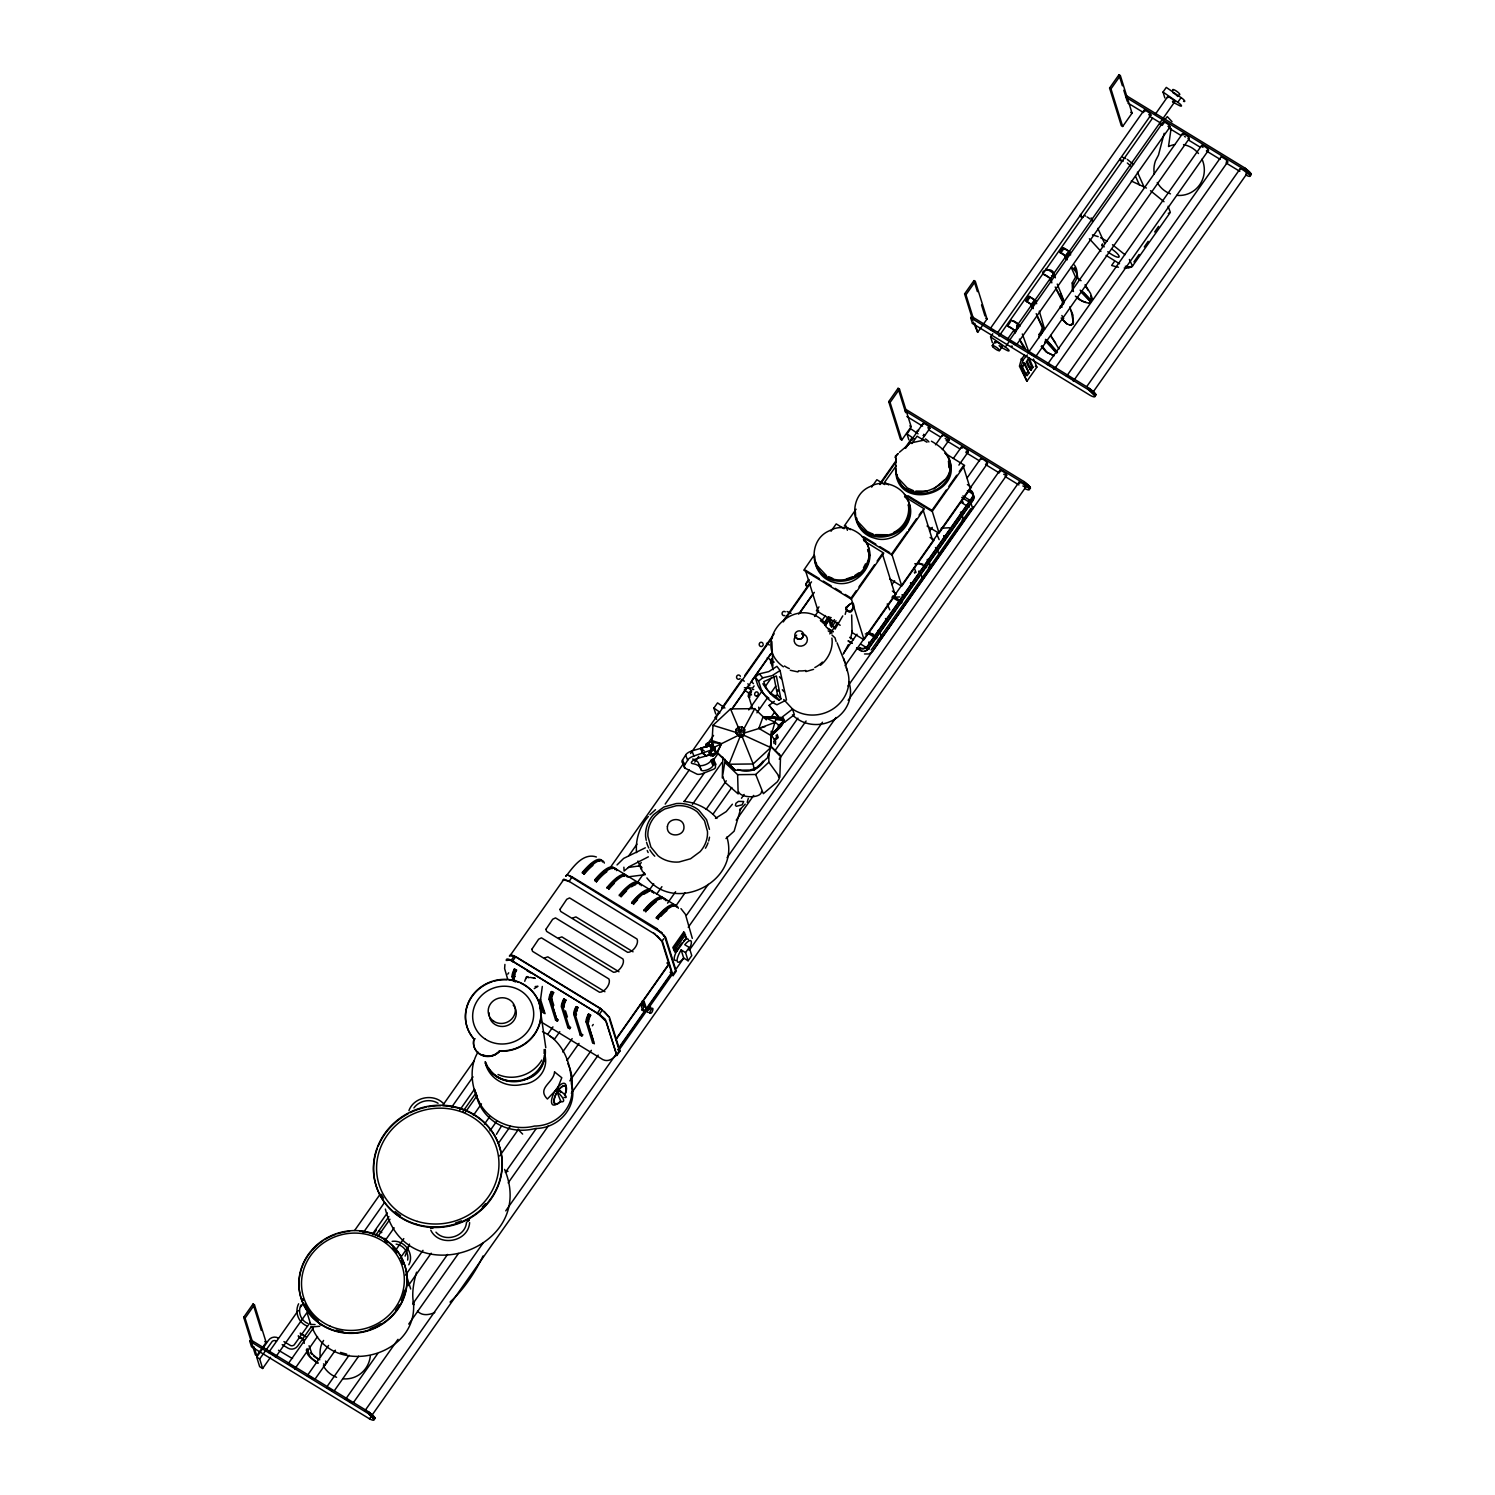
<?xml version="1.0" encoding="UTF-8"?>
<svg xmlns="http://www.w3.org/2000/svg" width="1495" height="1495" viewBox="0 0 1495 1495"><rect width="100%" height="100%" fill="white"/><g stroke="black" fill="none" stroke-linecap="round" stroke-linejoin="round"><path stroke-width="1.5" d="M768.804 753.293L768.86 762.207L779.829 777.325L780.539 756.582L770.934 746.566M299.654 1337.035L302.868 1338.941L304.27 1343.37M741.968 736.157L753.181 763.964L728.887 764.244L735.353 770.224L754.358 770.018L768.168 757.143L768.206 754.153M771.869 641.579L772.878 666.172M692.316 938.374L685.439 914.342L680.935 908.624M685.102 768.206L683.009 763.141A11.923 4.205 -22.4 0 1 682.524 759.965L685.607 755.162A6.204 2.186 -22.4 0 1 691.886 750.92L700.688 748.36L702.968 753.331L706.219 755.928L697.511 758.413A5.644 2 -22.4 0 0 692.148 761.291A5.644 2 -22.4 0 0 692.372 763.59A42.608 15.006 -22.4 0 1 701.005 769.682A6.372 2.242 -22.4 0 0 706.799 770.018A6.372 2.242 -22.4 0 0 712.909 765.608L715.656 764.076L715.357 767.664A2.728 0.972 -22.4 0 1 713.078 769.439L703.454 773.27A6.896 2.429 -22.4 0 1 696.913 774.111L685.102 768.206A11.923 4.205 -22.4 0 1 684.598 765.029L687.7 760.226A6.204 2.186 -22.4 0 1 693.96 755.965L711.564 749.911L712.984 725.299L730.532 708.91L754.732 708.649L743.482 729.579M715.058 750.882L715.152 747.668L712.311 745.015L709.49 744.846L700.688 748.36L702.762 753.424L706.425 755.853L710.742 754.695M735.914 729.485L735.82 732.905L739.894 737.035L742.305 736.998L744.062 735.372L744.622 729.392L742.137 727L738.53 727.037L735.914 729.485L744.529 732.812L741.912 735.241L738.306 735.278L735.82 732.905L744.622 729.392L744.062 735.372M782.558 723.449L770.859 735.82C790.145 719.973 786.65 717.806 763.085 716.796C785.865 717.189 790.369 719.058 770.915 734.718L770.635 747.593L768.168 757.143M754.358 770.018L753.088 763.982L770.747 747.575L771.214 731.204M722.832 757.199L722.291 777.942L725.281 759.423M770.915 734.718L770.859 735.82L782.034 722.945M707.341 743.744L708.686 743.146L707.733 743.239M706.406 744.958A3.102 1.084 -22.4 0 1 705.864 744.585L712.797 740.847L721.468 743.706L717.469 752.471L716.049 753.031A3.102 1.084 -22.4 0 1 713.526 755.33L712.76 755.05M1061.114 318.061L1066.365 323.593L1069.953 325.125L1072.831 324.153L1072.98 315.165L1069.672 306.98M311.782 1326.551C331.572 1378.764 419.291 1357.46 413.367 1301.678M855.383 511.869L855.775 518.672M895.617 468.215C894.645 515.719 972.61 492.229 945.531 453.359M1063.693 303.111L1060.46 306.083L1061.431 306.998L1062.627 301.897L1056.61 289.974M592.936 865.399A37.3 10.185 -58.6 0 0 584.096 874.295L582.415 872.332A38.982 10.652 -58.6 0 1 602.578 862.017M584.096 874.295L584.171 873.398A38.982 10.652 -58.6 0 1 604.354 863.101M606.839 871.753A37.3 10.185 -58.6 0 0 596.43 881.826L594.748 879.864A38.982 10.652 -58.6 0 1 614.912 869.548M596.43 881.826L596.505 880.929A38.982 10.652 -58.6 0 1 616.688 870.632M627.246 877.079A38.982 10.652 -58.6 0 0 607.082 887.395L607.007 888.273A37.3 10.185 -58.6 0 1 624.592 876.163M637.767 882.274L627.209 875.808A38.982 10.652 -58.6 0 0 608.839 888.46L608.764 889.357A37.3 10.185 -58.6 0 1 614.202 883.452M639.58 884.61A38.982 10.652 -58.6 0 0 619.416 894.926L619.341 895.804A37.3 10.185 -58.6 0 1 636.907 883.694M641.336 885.694A38.982 10.652 -58.6 0 0 621.172 895.991L621.098 896.888A37.3 10.185 -58.6 0 1 626.536 890.983M651.913 892.141A38.982 10.652 -58.6 0 0 631.75 902.457L631.675 903.335A37.3 10.185 -58.6 0 1 649.241 891.226M653.67 893.225A38.982 10.652 -58.6 0 0 633.506 903.522L633.431 904.419A37.3 10.185 -58.6 0 1 637.543 899.822M664.247 899.672A38.982 10.652 -58.6 0 0 644.083 909.988L644.009 910.885A37.3 10.185 -58.6 0 1 661.575 898.757M645.765 911.95L645.84 911.072A38.982 10.652 -58.6 0 1 666.004 900.756M676.581 907.203A38.982 10.652 -58.6 0 0 656.417 917.519L656.342 918.416A37.3 10.185 -58.6 0 1 673.909 906.288M658.099 919.481L658.174 918.603A38.982 10.652 -58.6 0 1 678.338 908.287M1036.708 303.691L1034.521 299.897L1031.307 304.494L1032.129 307.97M850.562 638.72L851.814 633.058M852.019 630.89L851.683 614.968M851.776 633.357L852.038 630.572M778.054 689.587L778.054 691.157M1038.745 338.094L1039.231 334.319A98.838 2.037 -55.1 0 0 1040.987 331.479L1042.277 327.853L1037.474 316.791M705.752 744.211L706.873 746.995M710.929 753.05A3.102 1.084 -22.4 0 1 709.209 752.732L715.04 749.425L714.965 750.434A3.102 1.084 -22.4 0 1 714.741 751.107M640.421 865.923L642.252 871.193L645.354 874.164M805.824 584.171C815.878 571.221 798.367 590.039 809.655 584.863M896.29 459.283L895.412 456.05L898.327 453.658M895.056 457.545L897.654 453.845M1067.449 253.029L1065.318 256.093L1066.01 259.214M725.15 762.693L737.614 774.672L738.156 793.938L725.038 782.371L722.664 776.447M1046.182 339.683L1056.741 352.969M1072.307 267.829C1084.024 278.724 1070.383 280.948 1073.466 291.506M1171.071 128.477L1168.511 146.529A25.658 25.209 80.2 0 1 1174.79 144.566M1172.024 121.693L1167.315 116.629L1165.296 119.077M545.787 1047.715L539.452 1003.762M783.156 721.487C778.988 716.105 772.261 719.319 763.889 717.581M783.1 721.468L784.034 720.141L784.483 721.188L781.418 723.449M1060.104 308.213L1060.46 306.083M504.918 964.425L504.619 968.573L507.702 979.281M771.943 658.622L770.504 662.864L772.709 662.677M407.649 1260.079C409.144 1252.866 403.8 1245.223 396.156 1244.139M1008.004 326.321L1009.779 326.975A4.578 1.028 35.2 0 1 1011.984 328.321L1014.096 330.04L1014.806 333.422M1017.609 324.079L1015.497 332.507M771.084 735.559L776.391 717.301L763.104 716.684L758.843 728.401L771.084 735.559L780.128 726.402L775.344 722.328L763.104 716.684M1069.467 324.92L1072.831 324.153L1073.298 322.023L1071.093 310.549M845.665 607.325C852.692 624.237 859.494 589.665 845.647 609.325M896.159 458.479C887.862 526.838 992.53 475.597 931.404 441.212M466.477 1222.405C465.618 1236.272 445.379 1242.98 435.961 1232.179M469.617 1222.574C468.44 1241.84 439.231 1247.447 430.784 1230.217M540.517 999.8L542.311 986.457M692.69 759.03A42.608 15.006 -22.4 0 1 698.931 764.618A6.372 2.242 -22.4 0 0 704.724 764.954A6.372 2.242 -22.4 0 0 710.816 760.563L713.582 759.03L715.731 764.207M845.198 614.408L846.319 610.128M1164.194 133.261L1158.494 155.05L1155.448 160.899A25.658 25.209 80.2 0 0 1154.289 174.111M1024.729 355.249L1023.813 356.24A81.477 3.214 -54.3 0 0 1021.421 358.987L1019.422 366.2L1026.915 381.244L1036.895 367.079L1033.456 359.006M973.507 506.898L872.613 651.334L868.987 653.969L864.521 653.969M1027.345 354.95L1025.495 357.137A81.235 3.214 -54.3 0 0 1023.103 359.884L1020.898 367.135L1026.915 381.244M770.374 659.968L770.672 661.5M319.388 1323.542L321.892 1325.168L320.715 1324.719M1071.466 325.069L1073.522 322.135M650.717 1008.658C652.044 1003.556 644.962 1012.526 648.064 1012.433M298.626 1303.789C294.496 1311.75 298.29 1322.309 306.568 1325.785M300.981 1305.023C297.561 1311.563 300.626 1320.496 307.652 1323.374M408.789 1264.789C414.788 1253.8 404.435 1239.635 392.138 1241.355M754.115 685.943L752.639 687.999L744.379 687.737M914.23 592.113L914.267 591.086M405.108 1256.118L409.499 1244.102M748.715 692.465L748.453 695.586L752.284 707.901M728.999 764.225L740.249 736.175M1063.711 303.728L1060.983 306.325L1061.973 307.241M1124.221 268.035A100.987 22.649 35.2 0 0 1127.398 268.016L1132.462 265.998L1129.379 259.439M1132.313 266.372L1170.342 212.365L1168.1 206.291M642.495 1005.331L641.467 1006.322M842.769 615.921L835.032 629.208M848.356 644.569L843.236 654.175M617.024 864.932L623.677 858.392L645.335 847.814M323.574 1340.436L321.556 1344.323A25.658 25.209 80.2 0 0 320.397 1357.535M863.456 567.801L865.549 563.821M711.975 755.087L713.601 755.367A3.102 1.084 -22.4 0 1 710.312 755.442L717.226 751.705L721.468 743.706L711.62 742.286M408.939 1110.579C413.947 1096.788 433.905 1093.032 443.735 1103.852M831.5 627.358L835.985 620.78M772.523 658.959L771.719 662.603M747.201 802.348L748.285 798.442M648.718 1009.872L649.615 1008.789M477.989 1052.106C468.757 1067.337 471.317 1087.482 479.446 1102.619M830.379 625.415L834.434 619.659M742.137 727L738.306 735.278L739.894 737.035M706.911 746.753L712.816 744.005L714.647 750.453M1036.203 313.67L1043.529 328.638L1042.37 332.189A98.539 2.018 -55.1 0 1 1040.595 335.029L1039.156 334.431M601.083 1015.815L605.382 1019.683L616.856 1055.489L619.976 1051.041L609.437 1017.198L600.504 1008.415L597.402 1013.161L606.297 1021.627L616.856 1055.489M689.214 947.438L691.755 955.604L688.111 960.78L685.57 952.614L689.214 947.438L684.766 944.728A12.521 3.42 -58.6 0 1 691.026 940.953A12.521 3.42 -58.6 0 1 688.877 950.072M1034.185 302.831L1031.774 304.943L1025.832 300.794L1028.971 296.178L1035.811 300.57L1032.578 305.13L1033.307 308.587M1026.729 301.728L1029.868 297.113L1035.811 300.57M1068.196 254.449L1066.552 256.729L1059.843 252.431L1062.982 247.815L1064.608 248.432A5.12 1.14 35.2 0 1 1067.355 250.113L1068.047 250.618A5.55 1.252 35.2 0 1 1069.803 252.15L1070.607 254.954M1133.901 261.943L1139.097 254.449M1144.292 246.974L1148.179 241.349M1154.663 231.987L1158.569 226.38M243.704 1317.282L253.066 1303.976L254.449 1304.817L266.147 1342.398L256.766 1355.703L255.402 1354.862L243.704 1317.282L245.068 1318.123L252.636 1342.435M888.721 401.613L898.084 388.308L899.467 389.149L911.165 426.729L901.803 440.035L900.42 439.212L888.721 401.613L890.086 402.454L901.803 440.035M972.796 320.21L964.593 293.898L973.974 280.593L975.338 281.434L987.055 319.014L977.674 332.339L973.544 322.64M1109.589 88.055L1118.97 74.75L1120.353 75.591L1132.051 113.171L1122.67 126.477L1121.306 125.636L1109.589 88.055L1110.972 88.896L1122.67 126.477M245.068 1318.123L254.449 1304.817M890.086 402.454L899.467 389.149M973.544 319.07L965.957 294.739L975.338 281.434M1110.972 88.896L1120.353 75.591M655.52 934.562L568.96 881.284L563.559 879.808L510.019 955.716L515.962 957.08L602.392 1009.966L599.271 1014.395L512.822 961.509C508.393 958.033 503.908 961.771 509.515 959.79M514.168 956.09L511.066 960.519C516.28 963.453 505.684 955.903 506.244 960.519M512.617 961.098L515.756 956.65L510.729 954.576L509.365 956.09M569.09 881.658L572.006 876.799L656.66 928.507M507.758 974.142L508.692 972.815M374.105 1419.39A8.559 1.925 35.2 0 1 369.489 1418.83L251.534 1346.808L249.777 1341.164L250.711 1339.838L368.667 1411.878L375.039 1418.045M970.685 317.781L1088.622 389.821L1094.994 395.988A8.559 1.925 35.2 0 1 1090.378 395.465L972.441 323.425L970.685 317.781L971.619 316.454L1089.556 388.494L1095.928 394.661A8.559 1.925 35.2 0 1 1094.695 395.484M512.15 976.833L513.084 975.506A9.475 2.579 -58.6 0 1 514.878 968.966L514.261 969.152A11.138 3.046 -58.6 0 0 512.15 976.833L513.439 980.982M972.441 323.425L973.376 322.098M515.065 973.974A9.475 2.579 -58.6 0 0 514.859 976.59L513.925 977.917A11.138 3.046 -58.6 0 1 516.037 970.218L516.653 970.049A9.475 2.579 -58.6 0 0 515.7 972.124M814.121 555.224L803.805 570.174L851.29 599.177L883.751 553.094L863.904 540.816M831.014 531.267L836.21 523.904L844.114 528.725M270.502 1357.348L262.653 1368.486L259.663 1366.654L256.692 1357.105L268.595 1340.211A7.064 6.615 -17.3 0 1 278.369 1338.118M715.713 713.975L713.881 708.088L717.544 702.874L724.925 707.995M908.829 439.81L906.998 433.924L910.679 428.71L918.061 433.83M856.074 509.216L844.395 525.81L850.393 529.641M871.66 487.108L876.855 479.727L884.778 484.567M262.653 1368.486L259.682 1358.936L272.202 1341.407A3.382 3.177 -17.3 0 1 275.51 1340.697L276.519 1341.146M715.264 717.357L719.282 711.657M721.954 707.864L742.025 679.384M744.697 675.572L774.13 633.805M783.492 620.518L808.907 584.433M879.789 483.801L895.841 461.002M905.204 447.715L911.894 438.222M268.651 1352.508L298.215 1310.536M300.887 1306.723L303.578 1302.911M354.651 1230.422L380.178 1194.187M443.324 1104.525L474.233 1060.646M611.287 866.091L683.85 763.085M690.578 753.536L772.541 637.188M783.287 621.92L811.505 581.854M880.032 484.567L896.159 461.693M905.578 448.332L923.032 423.533M990.998 327.573L1144.03 110.331M896.309 465.674L884.61 482.268L888.628 484.885M911.875 443.567L917.07 436.185L926.975 442.24M992.4 342.729L990.568 336.842L992.755 333.74M1164.848 97.941L1163.017 92.055L1166.287 87.401L1181.069 97.623A4.392 0.99 35.2 0 1 1184.526 100.632A4.392 0.99 35.2 0 1 1183.535 101.324M731.784 709.041L747.836 686.261M751.854 680.561L770.579 653.988M798.666 614.109L812.047 595.122M275.491 1357.273L307.746 1311.507M362.837 1233.3L384.346 1202.765M451.527 1107.403L473.018 1076.867M628.89 855.607L636.963 844.152M665.182 804.086L689.363 769.757M694.745 762.132L698.763 756.414M713.545 735.428L708.181 743.052L708.761 743.949M732.363 708.723L771.327 653.39M799.545 613.342L814.326 592.356M921.836 439.754L929.89 428.317M997.838 332.357L1150.888 115.096M1042.576 273.716L1050.798 278.668L1047.64 276.388A4.578 1.028 35.2 0 0 1045.435 275.043C1036.371 272.296 1051.994 265.288 1054.143 273.903L1050.798 278.668L1051.845 282.854M992.306 345.644L994.979 341.85M998.978 336.151L1152.608 118.068M1155.28 114.274L1167.296 97.212M1007.667 326.153L1011.368 320.397L1015.086 321.743M1026.673 301.504L1029.868 296.963M1060.684 253.122L1063.879 248.562M309.671 1323.168L294.179 1344.902A3.513 3.27 -17.3 0 1 290.74 1345.631L283.938 1341.613M372.61 1233.805L387.336 1212.893M459.656 1110.243L474.382 1089.332M373.04 1234.702L376.385 1229.955M311.109 1326.999L297.711 1346.023A7.064 6.615 -17.3 0 1 287.937 1348.116L282.219 1344.64M375.488 1235.636L388.887 1216.594M462.646 1111.906L476.045 1092.864M818.98 606.877L816.438 610.764L840.19 625.265M999.464 350.615L1002.136 346.84M1007.481 339.253L1014.152 329.76M1016.824 325.966L1031.513 305.111M1034.185 301.317L1050.219 278.556M1052.891 274.762L1174.453 102.202M313.371 1327.99L287.844 1364.225A4.167 0.934 35.2 0 1 288.535 1364.15M377.88 1236.421L389.971 1219.266M465.225 1112.429L477.316 1095.274M638.552 866.371L641.243 862.559M684.243 801.507L704.407 772.896M713.806 759.535L717.843 753.816M748.752 709.938L762.188 690.877M764.861 687.065L771.588 677.515M814.588 616.482L818.625 610.764M935.515 444.8L942.242 435.269M1014.096 330.04L1015.647 330.862L1019.553 325.312L1015.909 322.266M1010.19 339.309L1163.222 122.048M1000.323 346.896L1006.266 350.017A4.392 0.99 35.2 0 0 1009.032 350.503A4.392 0.99 35.2 0 0 1005.35 347.064L1008.62 342.411M1172.771 102.108L1178.714 105.211A4.392 0.99 35.2 0 0 1181.461 105.715A4.392 0.99 35.2 0 0 1177.78 102.277L1181.069 97.623M557.355 1021.178L555.598 1020.113L549.151 999.426L550.085 998.099A9.475 2.579 -58.6 0 1 551.879 991.559L553.655 992.643A9.475 2.579 -58.6 0 0 551.861 999.183L550.908 1000.51L557.355 1021.178L558.289 1019.852L556.532 1018.768L550.085 998.099L551.861 999.183L553.785 1005.387M540.33 998.847L545.021 1013.647L543.264 1012.582L544.199 1011.237M294.702 1369.009L317.538 1336.586M384.72 1241.205L394.138 1227.843M473.41 1115.307L481.465 1103.852M637.337 882.592L644.065 873.043M692.447 804.385L721.992 762.413M756.937 712.816L767.683 697.548M770.374 693.736L775.755 686.112M821.428 621.247L825.464 615.529M942.373 449.565L949.082 440.035M1017.048 344.074L1170.08 126.832M828.51 616.781L825.819 620.574A6.055 5.662 -17.3 0 0 825.034 625.452M828.791 616.93L826.118 620.743A5.662 5.307 -17.3 0 0 825.371 625.34M830.622 617.379L826.604 623.079A5.999 5.606 -17.3 0 0 825.969 624.256M830.921 617.528L826.903 623.228A5.662 5.307 -17.3 0 0 825.969 625.527L820.4 620.5M567.932 1027.644L568.866 1026.299L570.623 1027.383L569.688 1028.709L567.932 1027.644L561.485 1006.957L562.419 1005.63A9.475 2.579 -58.6 0 1 564.213 999.09L565.988 1000.174A9.475 2.579 -58.6 0 0 564.176 1006.714L563.241 1008.041A11.138 3.046 -58.6 0 1 565.353 1000.342L565.988 1000.174M863.493 637.898L851.085 598.056L856.299 590.656M858.896 586.956L874.538 564.774M877.135 561.073L882.349 553.692L894.757 593.534M555.598 1020.113L556.532 1018.768M308.381 1374.054L328.545 1345.444M395.726 1250.063L403.8 1238.607M484.417 1124.165L489.799 1116.541M547.581 1034.503L552.944 1026.878M649.69 889.544L653.726 883.807M706.126 809.412L726.29 780.801M770.635 717.862L774.672 712.143M829.762 633.917L837.817 622.481M953.38 458.423L961.434 446.986M1028.055 352.932L1182.433 133.784M1022.991 366.368L1024.991 363.528L1023.477 362.65L1029.008 372.946L1027.009 375.787L1021.477 365.49L1025.495 374.909L1027.495 372.068M907.372 531.715L891.749 553.879L901.223 584.339M908.68 529.865L916.491 518.765M919.089 515.065L921.705 511.365M1045.267 340.972L1044.65 342.785M323.63 1365.589A10.614 2.373 35.2 0 0 324.994 1365.066L326.919 1361.982L325.48 1361.104M315.239 1378.82L335.403 1350.209M399.894 1258.659L409.294 1245.298M489.93 1130.855L496.639 1121.306M554.421 1039.287L559.803 1031.662M656.548 894.309L661.93 886.684M712.984 814.196L731.803 787.491M958.893 465.113L968.293 451.77M1036.241 355.81L1189.291 138.549M573.818 1014.507L574.753 1013.161A9.475 2.579 -58.6 0 1 576.547 1006.621L578.303 1007.705L575.93 1006.808A11.138 3.046 -58.6 0 0 573.818 1014.507L580.266 1035.175L582.022 1036.241L574.753 1013.161L576.509 1014.245L575.575 1015.572A11.138 3.046 -58.6 0 1 577.687 1007.892M1028.28 358.856L1031.494 366.387L1029.494 369.228L1031.008 370.106L1033.008 367.265L1028.99 357.847L1026.99 360.687L1031.008 370.106M938.524 531.398L931.964 510.356L946.298 490.005M948.895 486.323L956.707 475.223M959.304 471.523L963.21 465.992L969.769 487.034M1114.261 261.718L1111.626 265.437A100.987 22.649 35.2 0 0 1118.466 267.231M1081.745 292.721L1090.042 301.168L1089.35 303.41L1090.696 301.504L1080.138 290.123M1085.034 284.779L1090.528 293.431L1092.434 299.037L1091.35 300.57L1090.789 295.73M327.592 1385.772L349.082 1355.255M405.519 1275.142L422.992 1250.343M498.246 1143.525L510.337 1126.352M562.737 1051.957L572.155 1038.614M667.555 903.167L675.609 891.73M741.464 798.255L744.136 794.443M775.045 750.565L797.9 718.142M843.572 653.278L857.027 634.216M891.954 584.62L894.645 580.789M929.572 531.192L932.263 527.38M967.209 477.783L980.645 458.722M1047.247 364.668L1201.625 145.501M590.637 1015.236L590.02 1015.423A11.138 3.046 -58.6 0 0 587.909 1023.103L594.356 1043.772L592.581 1042.706L586.152 1022.038L587.087 1020.693A9.475 2.579 -58.6 0 1 588.88 1014.171L590.637 1015.236A9.475 2.579 -58.6 0 0 588.768 1020.693M580.266 1035.175L581.2 1033.849L582.957 1034.914M334.45 1390.556L358.632 1356.227M408.341 1285.644L431.195 1253.202M499.722 1155.934L518.541 1129.23M566.904 1060.553L578.995 1043.379M675.74 906.045L685.158 892.683M736.213 820.194L753.686 795.396M779.213 759.161L806.085 721.001M845.049 665.686L987.485 463.487M1054.106 369.433L1208.483 150.285M592.319 1025.794L593.253 1024.467M661.986 933.198L568.847 875.584M605.382 1019.683L602.728 1017.31M663.462 934.487L664.154 936.244L663.257 934.767M664.453 935.833L675.534 970.76L672.395 975.207L661.874 941.364L663.668 938.804M556.925 1091.686L560.943 1101.759A13.96 3.906 36.7 0 0 556.925 1091.686L558.476 1089.463L560.718 1092.602M592.581 1042.706L593.534 1041.38L587.087 1020.693L588.843 1021.776M871.155 650.063L970.76 508.655M345.438 1399.413L377.693 1353.629M412.639 1304.032L447.566 1254.436M505.347 1172.416L536.256 1128.538M569.857 1080.848L591.347 1050.331M686.747 914.903L708.256 884.367M727.075 857.663L822.474 722.235M848.001 685.999L999.837 470.439M1066.458 376.385L1220.836 157.237M677.31 948.409L674.88 951.848L672.806 947.531L683.738 932.002L686.448 937.683L676.768 951.437L675.385 950.596L674.451 947.587L684.149 933.833L685.514 934.674L675.833 948.428L676.768 951.437M353.642 1402.273L397.988 1339.333M408.733 1324.065L458.46 1253.483M508.169 1182.919L548.478 1125.679M571.333 1093.256L598.206 1055.115M674.88 951.848L673.722 948.092L684.654 932.562M688.223 927.311L836.041 717.469M848.132 700.314L1006.696 475.223M1073.298 381.169L1227.675 162.002M615.772 1039.343L668.882 963.92L667.125 962.855M615.884 1039.716L669.012 964.294L667.237 963.229M620.163 1045.771L670.638 974.123L673.105 975.618L676.226 971.189L665.686 937.346L656.753 928.563M618.687 1048.743L671.816 973.32L670.059 972.236M364.649 1411.13L482.904 1243.279M505.74 1210.857L615.921 1054.423M618.612 1050.611L672.358 974.31M676.394 968.592L683.103 959.043M689.83 949.512L1019.048 482.175M1086.996 386.215L1240.028 168.954M249.777 1341.164L367.733 1413.205L368.667 1411.878M1024 481.558L906.045 409.537L905.11 410.863L1023.066 482.904L1024 481.558L1030.373 487.744A8.559 1.925 35.2 0 1 1029.139 488.566M1088.622 389.821L1089.556 388.494M1125.997 97.306L1243.952 169.327L1244.886 168.001L1251.24 174.167A8.559 1.925 35.2 0 1 1250.474 175.046M374.086 1419.372L368.517 1413.747L369.452 1412.42M1024.822 488.529A8.559 1.925 35.2 0 0 1029.438 489.089L1023.851 483.446L1024.785 482.119M1089.407 390.382L1090.36 389.036M1250.306 175.513L1244.737 169.888L1245.671 168.561M369.284 1414.326L370.218 1412.999M1024.617 484.025L1025.551 482.698M1090.191 390.942L1091.126 389.616M1245.503 170.467L1246.438 169.122M370.031 1414.905L370.966 1413.579M1025.364 484.604L1026.299 483.277M1090.92 391.522L1091.855 390.195M1246.251 171.047L1247.185 169.701M370.723 1415.485L371.676 1414.158M1026.056 485.184L1027.009 483.857M1091.63 392.101L1092.565 390.774M1246.942 171.626L1247.876 170.28M369.489 1418.83L370.424 1417.503M371.395 1416.064L1025.888 486.94M1026.729 485.763L1027.663 484.417M1092.284 392.68L1093.219 391.354M1246.643 173.644L1245.709 174.971A8.559 1.925 35.2 0 0 1250.325 175.532M1247.596 172.187L1248.549 170.86M1092.509 392.886L1246.886 173.738M371.993 1416.625L372.928 1415.298M1027.327 486.323L1028.261 484.997M1092.882 393.241L1093.835 391.914M1248.213 172.766L1249.147 171.42M372.535 1417.167L373.47 1415.84M1027.869 486.865L1028.803 485.539M1093.424 393.783L1094.359 392.456M1248.755 173.308L1249.689 171.981M373.002 1417.69L373.937 1416.363M1028.336 487.389L1029.27 486.043M1093.891 394.306L1094.845 392.979M1249.222 173.812L1250.156 172.486M373.395 1418.176L374.329 1416.849M1028.728 487.875L1029.663 486.529M1094.303 394.792L1095.237 393.465M1249.614 174.298L1250.549 172.971M373.713 1418.624L374.647 1417.279M1029.046 488.323L1029.98 486.978M1094.62 395.241L1095.555 393.914M1249.932 174.747L1250.866 173.42M373.956 1419.017L374.89 1417.69M1029.289 488.715L1030.223 487.389M1094.845 395.633L1095.779 394.306M1250.156 175.158L1251.109 173.831M1031.774 304.943L1035.026 300.402M1065.767 256.523L1069.822 252.188M648.363 816.438C639.785 826.268 635.226 839.629 636.571 852.617M566.269 875.883C573.332 866.764 583.106 852.542 596.374 856.971M751.069 690.802L748.229 696.427L749.855 697.287M541.844 1060.03C533.117 1074.886 513.888 1081.39 498.022 1074.513M572.604 918.061L575.93 916.921L633.039 951.81M558.551 938.038L561.877 936.898L618.967 971.769M544.479 957.996L547.805 956.856L604.914 991.727M732.419 804.198L726.215 811.598L715.451 818.4M737.614 774.672L755.722 774.485L768.86 762.207M899.411 452.275L910.287 443.062L924.34 440.053M944.335 480.082L933.889 488.94M413.909 1107.926C419.31 1100.507 430.298 1098.433 438.072 1103.254M745.22 804.142L739.633 809.898L740.772 808.533L734.138 831.183L725.972 838.546M820.437 665.275C828.473 658.846 833.369 648.456 831.911 638.085M1044.594 329.162L1039.287 311.128M1080.586 214.551L1080.511 216.383L1083.24 217.448M468.776 1220.761L469.374 1219.658L467.262 1221.714M1080.586 214.514L1081.296 217.074M778.035 726.159L783.959 720.683M649.914 814.756L655.501 809.673M1161.26 123.524L1159.989 124.515L1162.344 125.244M829.613 618.313L828.323 618.257L829.052 617.248M642.196 1009.854L644.177 1006.546L642.42 1000.903M775.494 744.454L775.606 741.408L771.084 734.755M534.257 988.606L537.957 986.289L535.154 986.569M780.072 670.526L772.186 675.628L762.749 677.852L758.563 681.103L761.03 688.84A278.537 91.55 -40.2 0 0 774.559 703.584L776.951 704.78L786.482 699.94L780.072 670.526L776.914 666.34L768.785 671.61L759.348 673.853L755.162 677.085L757.629 684.822A278.537 91.55 -40.2 0 0 768.935 698.221M765.589 687.831A270.371 88.859 -40.2 0 0 774.915 695.792L777.512 694.913L773.793 676.114M779.25 718.179L769.103 705.36L774.373 701.304M779.213 700.239L780.913 698.931L776.372 675.964L763.777 681.627L765.178 685.476A270.371 88.859 -40.2 0 0 778.316 699.809L779.213 700.239L775.812 696.221M783.735 699.529L792.574 709.06L794.331 714.703L784.632 722.178L783.268 717.806L780.652 719.824L780.259 718.553L792.574 709.06A35.338 33.058 -17.3 0 0 835.35 707.284A35.338 33.058 -17.3 0 0 846.17 667.742M499.218 1051.826L495.387 1054.666A14.894 13.922 -17.3 0 1 488.884 1056.068M893.674 532.482C903.84 527.473 910.436 515.962 908.306 504.656C918.808 536.761 863.232 551.468 856.747 518.074M854.953 575.388L858.84 572.847M706.425 755.853L709.882 753.854M849.067 611.324L846.992 610.932M752.359 689.55L753.704 689.438M749.481 696.707L751.537 691.288L749.948 691.438M712.424 745.015L715.264 750.135M714.124 747.332L738.231 735.428M648.381 856.822L629.694 866.409L624.106 871.024L623.882 867.212M774.298 739.184L776.709 737.483L776.111 735.39M774.821 740.567L778.222 737.577L777.138 734.4M1102.488 243.853L1101.778 245.423L1104.263 246.862M1120.839 160.918L1119.699 159.348L1123.193 161.161M521.064 983.299A38.01 35.562 -17.3 0 1 539.471 1024.524A38.01 35.562 -17.3 0 1 499.629 1051.209A14.894 13.922 -17.3 0 1 481.409 1055.134A14.894 13.922 -17.3 0 1 474.102 1039.249L475.186 1038.782M758.843 728.401L775.344 722.328M846.432 578.92L853.028 576.64M707.882 743.744L708.555 743.052M744.136 733.073L765.104 726.607M1128.781 267.848L1130.837 267.213A28.611 6.41 35.2 0 0 1132.07 266.671M805.936 671.573L813.579 669.33M712.311 745.015L700.688 748.36L704.145 750.864M526.595 976.683L528.987 977.58L526.595 976.683A11.138 3.046 -58.6 0 0 524.745 981.299M549.151 999.426A11.138 3.046 -58.6 0 1 551.263 991.746L551.879 991.559M551.263 991.746L553.655 992.643M561.485 1006.957A11.138 3.046 -58.6 0 1 563.596 999.277L564.213 999.09M586.152 1022.038A11.138 3.046 -58.6 0 1 588.264 1014.339L588.88 1014.171M1169.352 213.094L1168.286 213.28M505.702 1171.856L508.02 1171.295M645.298 874.65L628.405 876.817M640.01 865.811L628.255 867.492M319.668 1326.271L310.81 1327.055M432.84 1228.348L429.831 1227.32L431.158 1228.161M949.344 527.735L941.177 528.258M774.055 743.482L773.681 741.072M888.74 628.012L887.451 627.956M1130.837 267.213L1125.305 266.259M927.292 491.22L915.837 491.089M887.077 534.762L875.621 534.631M922.901 564.101L914.772 563.764M895.673 597.159L899.784 596.935M873.491 634.254L865.343 633.917M1007.462 325.947L1015.647 330.862M530.239 977.375L535.154 978.384M683.682 801.413C696.446 802.366 708.593 808.758 716.927 818.438M311.259 1324.439L315.053 1324.589M775.924 719.039L780.072 719.394M775.494 719.562L779.979 719.936M714.386 750.303L711.564 749.911L709.49 744.846L735.353 770.224M736.287 806.328L742.137 804.815L743.706 801.526L738.455 801.376L735.914 803.32L735.447 805.562M1092.453 234.883L1098.19 236.64M1089.35 303.41L1082.006 301.224L1076.568 296.739M790.313 670.283L797.994 671.909M1025.832 300.794L1032.54 305.111L1031.307 304.494M879.658 639.916L878.425 639.542M1131.285 181.026L1146.422 188.034M1059.843 252.431L1061.45 253.029A5.027 1.121 35.2 0 1 1064.141 254.692L1066.552 256.729L1067.206 259.831M340.468 1352.396L346.784 1354.19M1085.968 302.569L1078.736 299.336L1075.353 296.103M712.984 725.299L736.194 732.494M1122.652 157.293L1125.716 158.526M1047.808 269.848L1045.921 268.969M1054.106 355.81L1047.191 352.484L1041.865 345.812M787.043 611.511L791.061 613.361M1053.34 355.418L1046.014 351.886L1041.23 346.354M1062.646 302.943L1063.225 301.037L1060.684 293.506M1064.683 248.955L1062.982 247.815M533.379 977.711L535.004 978.328M962.163 519.793C964.649 523.624 961.098 508.562 960.481 512.804M928.825 567.128C931.292 570.94 927.76 555.897 927.143 560.139M1012.806 321.033L1013.778 321.462A4.578 1.028 35.2 0 1 1015.983 322.808L1017.086 323.649M913.576 490.734L907.39 487.987L898.42 478.437M873.36 534.276L867.175 531.529L858.205 521.961M828.585 576.603L832.715 578.434M278.5 1350.247L290.908 1357.666A7.064 6.615 -17.3 0 0 292.553 1358.394M743.221 734.979L770.747 747.575M741.557 679.608L744.361 681.178M1100.544 237.686L1107.029 241.2M774.186 662.135L767.327 657.613M751.537 694.895L744.267 689.999M1039.231 334.319L1040.595 335.029M1119.549 263.774L1106.113 255.421M1065.318 256.093L1066.589 256.748L1069.803 252.15L1065.131 249.16M1073.653 283.583L1072.289 282.873L1075.559 277.117L1071.093 267.156M766.468 643.298L769.42 644.999M1035.344 366.256L1036.895 367.079M1021.421 358.987L1023.103 359.884M1019.59 326.153L1018.095 324.508L1019.739 326.396M1048.78 270.277A4.578 1.028 35.2 0 1 1050.985 271.642L1054.143 273.903M1053.078 273.342L1055.395 277.808M1051.415 275.715L1052.461 276.295M1049.733 278.089L1050.929 279.808M1019.571 325.293L1018.039 325.2M572.099 876.855L566.979 874.706L565.615 876.238M568.866 881.246L563.858 879.153L562.494 880.667M379.319 1230.871L381.748 1232.403M1031.494 366.387L1033.008 367.265M1126.931 95.979L1244.886 168.001M1127.753 102.931L1143.488 112.536M1149.375 116.143L1163.129 124.552M1169.034 128.159L1180.826 135.354M1188.693 140.156L1200.485 147.37M1206.39 150.958L1220.144 159.367M1226.05 162.974L1239.803 171.364M1130.687 112.331L1132.051 113.171M964.593 293.898L965.957 294.739M985.672 318.173L987.055 319.014M906.867 416.507L922.602 426.112M928.488 429.7L940.299 436.914M946.185 440.52L959.939 448.911M965.845 452.518L979.599 460.927M985.504 464.515L999.258 472.925M1005.163 476.531L1018.917 484.941M909.801 425.888L911.165 426.729M944.765 453.116L964.611 465.393L932.151 511.458L904.456 494.546M967.396 484.567L971.414 487.183L938.953 533.266L927.068 526.016M967.433 490.659L971.189 492.958A5.662 5.307 -17.3 0 1 972.666 500.339L868.296 648.512A5.662 5.307 -17.3 0 1 865.269 650.736M962.873 495.929L970.573 500.638M961.715 497.48L969.377 502.152M961.36 502.488L969.134 507.253M908.119 495.779L931.964 510.356M904.55 496.658L924.396 508.935L891.936 555L862.26 536.873M930.096 537.509L934.132 540.013L901.653 586.208L889.787 578.957M918.846 562.83L926.638 567.595M863.923 536.892L875.846 544.18M879.826 546.609L889.768 552.683M892.365 591.067L896.383 593.683L863.923 639.767L852.057 632.516M892.739 595.963L902.457 601.906M891.898 597.14L901.635 603.083M819.297 578.621L805.375 570.137L817.784 609.979M823.259 581.05L831.22 585.909M835.182 588.339L841.162 591.983M845.123 594.412L851.085 598.056M869.679 632.647L877.453 637.393M866.894 632.647L876.631 638.589M849.665 637.337L853.552 639.729M861.344 644.476L869.118 649.222M827.595 628.124L833.257 631.581M848.338 640.794L852.113 643.093M827.389 628.386L833.051 631.843M848.151 641.075L851.926 643.373M856.654 647.896L860.429 650.194A5.662 5.307 -17.3 0 0 861.606 650.736M828.174 630.89L831.949 633.207M856.486 648.195L860.26 650.493A5.999 5.606 -17.3 0 0 868.576 648.718L972.965 500.507A5.999 5.606 -17.3 0 0 971.414 492.733M614.875 868.277L625.452 874.743M639.542 883.339L650.101 889.805M651.876 890.87L662.434 897.336M664.21 898.402L674.768 904.867M582.415 872.332L584.171 873.398M594.748 879.864L596.505 880.929M607.082 887.395L608.839 888.46M619.416 894.926L621.172 895.991M631.75 902.457L633.506 903.522M644.083 909.988L645.84 911.072M656.417 917.519L658.174 918.603M685.084 936.842L686.448 937.683M688.111 960.78L683.682 958.071A12.521 3.42 -58.6 0 1 677.198 961.378A12.521 3.42 -58.6 0 1 681.141 949.904L685.57 952.614M674.451 947.587L675.833 948.428M642.514 1001.033L644.289 1002.117C650.456 1017.142 635.786 1007.985 644.289 1002.117M644.158 1006.303L645.915 1007.368M640.01 1004.584L641.785 1005.668M641.654 1009.854L643.411 1010.919M601.326 1015.703L512.71 961.154L513.009 962.089M526.688 970.442L530.594 972.834M514.261 969.152L516.037 970.218M563.596 999.277L565.353 1000.342M588.264 1014.339L590.02 1015.423M514.859 976.59L513.084 975.506L515.196 982.047M564.176 1006.714L562.419 1005.63L569.688 1028.709M617.51 1049.546L619.976 1051.041M541.881 1022.393L602.859 1059.619C609.792 1063.094 616.239 1056.199 619.285 1050.611L609.381 1018.843M542.498 1031.625C562.288 1040.651 571.389 1062.889 571.37 1083.651A36.422 34.067 -17.3 0 1 534.5 1126.053C508.655 1132.612 479.671 1116.858 475.018 1089.762M302.27 1334.362L304.905 1336.212M299.934 1337.932L298.196 1335.951L304.363 1339.875M323.499 1363.907L324.938 1364.804M264.783 1341.557L266.147 1342.398M256.692 1357.105L259.682 1358.936M550.085 1036.259L554.365 1038.875M1012.862 320.64L1018.282 324.079M1127.342 159.442L1133.546 164.431M750.789 689.774L748.285 687.98M653.633 932.992L662.565 941.775L673.105 975.618M1163.017 92.055L1177.78 102.277M990.568 336.842L1005.35 347.064M906.998 433.924L914.398 439.044M713.881 708.088L719.413 711.919M1150.533 190.725L1164.007 201.713M1112.504 244.732L1124.969 254.729M1127.323 163.011L1131.005 166.207M1078.138 278.668L1079.895 280.163M834.378 627.881L832.117 625.508L829.669 617.603M826.511 575.687L817.559 566.138M1066.888 323.817L1061.693 318.323M1100.937 251.403L1089.369 238.751M1081.091 280.705C1074.737 278.575 1079.539 271.866 1074.344 264.951M1021.347 359.099L1022.767 360.295M1091.107 217.934L1092.546 219.148M1073.373 283.975L1072.214 282.966L1072.42 290.759M747.818 683.813L748.453 684.374M825.352 623.434C796.985 590.712 747.649 641.355 783.417 666.826M660.454 931.534L662.098 933.011M657.333 935.963L661.874 941.364M604.204 1011.386L608.745 1016.787M751.294 681.346L753.424 683.626M778.914 754.041L779.923 754.956L770.224 745.631M712.218 748.229L729.074 764.169M1069.037 251.982L1068.794 252.655M754.62 708.667L766.393 719.861M646.887 877.92C674.955 914.342 740.754 881.583 726.869 836.994M517.868 1129.304L522.633 1134.07M1082.399 291.805L1090.715 300.233M1050.611 335.422L1058.946 348.989M1056.722 351.717L1045.435 339.328M1083.37 292.16L1091.35 300.57M1056.049 352.633L1046.22 341.888M878.462 630.479C874.986 630.628 883.414 633.17 881.003 638.776M1057.414 352.035L1046.649 339.944M831.949 635.001L835.014 637.823L836.06 641.523M779.493 676.749L781.194 678.749M782.296 689.756L783.978 691.755M759.348 673.853L762.749 677.852M777.512 694.913L780.913 698.931M755.162 677.085L758.563 681.103M780.446 717.226L784.632 722.178M769.103 705.36L780.259 718.553M641.112 866.558L642.009 867.698M1051.041 336.468L1052.517 338.356M1085.893 286.853L1088.267 290.385M1053.153 339.346L1055.582 343.028M1019.403 339.103L1025.252 348.354M905.316 496.901C921.892 516.784 896.851 546.348 873.865 537.957C850.786 531.828 847.515 495.966 870.053 486.604C889.674 475.335 917.145 495.518 908.175 517.681C900.943 539.116 867.492 542.741 857.102 522.091M863.344 539.209C882.199 558.719 857.326 590.917 833.201 582.134C810.14 576.005 806.851 540.125 829.407 530.762C849.029 519.494 876.5 539.676 867.511 561.84C860.279 583.274 826.847 586.918 816.438 566.25M1055.19 287.021L1063.711 302.588M1020.655 342.019L1023.739 347.457M755.722 774.485L763.347 793.677L777.325 781.81L779.269 778.54L778.297 775.849M1061.861 315.52L1063.711 318.472M936.674 533.771L939.14 539.639M887.245 603.924L889.712 609.792M749.686 685.738L749.761 685.252M306.344 1337.053L300.327 1333.054L300.458 1334.231M1034.858 301.224L1034.521 299.897M837.088 642.85L844.955 662.565M1050.836 282.312L1049.882 279.247M515.756 956.65L600.504 1008.415M1057.264 284.069L1064.29 301.747M647.223 850.543L648.139 852.561M1137.433 172.187L1144.049 186.95M1135.714 176.69L1139.47 185.062M1097.872 228.361L1104.487 243.124M1022.318 334.002L1028.784 351.848M738.53 727.037L742.305 736.998M1026.28 361.697L1028.691 367.34M1024.991 363.528L1029.008 372.946M730.532 708.91L739.184 729.448M1054.386 277.266L1053.227 274.482M783.193 720.926L783.623 721.973M714.928 750.322L716.086 753.144M712.947 754.452L713.358 755.554M712.592 754.545L713.208 755.648M712.424 754.639L713.022 755.722M712.255 754.732L712.667 755.835M707.098 743.127L708.2 745.837M710.443 751.256L711.564 753.966M712.741 759.124L714.816 764.188M709.116 752.433L710.312 755.442M711.713 759.535L713.806 764.58M710.779 760.32L712.853 765.384M698.931 764.618L701.005 769.682M691.886 750.92L693.96 755.965M685.607 755.162L687.7 760.226M682.524 759.965L684.598 765.029M962.313 500.563L963.135 502.881M914.192 567.67L916.024 572.454M1074.307 267.661L1075.26 270.072M637.935 861.008L641.149 869.23M485.146 1061.656C488.043 1078.624 506.188 1088.491 522.372 1084.38A24.126 22.575 -17.3 0 0 545.451 1057.825L544.89 1053.9M914.361 572.099L914.772 573.239M896.963 474.532C903.447 507.926 959.024 493.219 948.521 461.114L948.895 467.655M867.586 549.413L869.754 555.579M816.102 562.232C822.325 594.206 875.154 582.545 868.352 551.057M385.374 1209.081C406.304 1293.997 538.462 1250.119 504.6 1169.408M1118.97 74.75L1122.409 85.813M1123.792 90.223L1127.23 101.286M973.974 280.593L977.412 291.656M981.542 304.924L984.981 315.968M974.908 323.481L977.674 332.339M970.76 502.301L972.703 508.935M898.084 388.308L905.671 412.639M937.421 549.637L939.346 555.953M922.994 509.533L932.488 539.975M929.086 561.466L930.937 567.427M920.752 573.295L922.677 579.611M846.039 525.96L847.385 530.314M828.323 618.257L830.79 626.162M771.308 663.556L773.233 669.704M712.816 744.005L712.704 744.902A3.102 1.084 -22.4 0 1 712.517 745.687M683.738 932.002L684.916 935.758M681.141 949.904L683.682 958.071M565.465 1010.844L567.409 1017.048M539.396 1000.174L543.264 1012.582M499.517 1050.836A14.894 13.922 -17.3 0 1 481.278 1054.76A14.894 13.922 -17.3 0 1 473.99 1038.875A38.01 35.562 -17.3 0 1 487.538 983.131A38.01 35.562 -17.3 0 1 540.461 1007.91A38.01 35.562 -17.3 0 1 499.517 1050.836L499.629 1051.209M407.182 1277.814L410.676 1288.989M307.297 1313.451L310.773 1324.645M309.054 1345.743L311.726 1353.274A8.82 1.981 35.2 0 0 319.799 1359.759M307.054 1348.546L309.745 1356.096A8.82 1.981 35.2 0 0 317.8 1362.58M306.307 1349.892L307.652 1354.246A10.614 2.373 35.2 0 0 318.136 1363.272M253.066 1303.976L261.345 1330.513M254.019 1346.864L256.766 1355.703M738.53 791.715C740.81 798.367 761.254 798.592 761.572 791.453M843.759 658.473L847.422 670.937M386.999 1242.756L385.878 1238.813L385.729 1242.401L384.85 1238.252M326.919 1361.982L326.994 1362.244A10.614 2.373 35.2 0 1 325.611 1362.786M303.335 1300.015L302.962 1298.613L303.242 1300.033M758.694 707.135L758.993 708.667M709.452 829.37L706.574 819.708L698.894 810.271A31.675 29.638 -17.3 0 0 676.226 803.562L663.817 807.038L653.558 814.682A31.675 29.638 -17.3 0 0 645.597 836.396L646.232 840.302M814.738 556.028L815.13 562.83M1220.836 157.517A4.167 0.934 35.2 0 1 1225.601 159.442A4.167 0.934 35.2 0 1 1226.349 161.89M1068.57 376.871A4.167 0.934 35.2 0 1 1069.448 377.357M1071.205 378.609A4.167 0.934 35.2 0 1 1071.99 379.263M1072.625 379.88A4.167 0.934 35.2 0 1 1073.074 380.44M1202.952 147.407A4.167 0.934 35.2 0 1 1202.522 145.464A4.167 0.934 35.2 0 1 1207.624 148.79A4.167 0.934 35.2 0 1 1207.156 150.154M1048.574 364.78A4.167 0.934 35.2 0 1 1050.237 365.64M1053.433 368.162A4.167 0.934 35.2 0 1 1053.882 368.704M1144.703 111.602A4.167 0.934 35.2 0 1 1145.6 110.555A4.167 0.934 35.2 0 1 1150.533 114.199A4.167 0.934 35.2 0 1 1148.758 114.61M990.344 329.386A4.167 0.934 35.2 0 1 990.979 329.591M991.764 329.965A4.167 0.934 35.2 0 1 993.54 331.049M1163.914 123.337A4.167 0.934 35.2 0 1 1164.811 122.272A4.167 0.934 35.2 0 1 1169.725 125.916A4.167 0.934 35.2 0 1 1167.969 126.346M1010.19 341.327A4.167 0.934 35.2 0 1 1013.61 343.42M1014.395 344.074A4.167 0.934 35.2 0 1 1015.03 344.71M1240.252 169.682A4.167 0.934 35.2 0 1 1243.915 170.523A4.167 0.934 35.2 0 1 1246.195 173.812M1087.762 388.588A4.167 0.934 35.2 0 1 1089.537 389.672M1090.416 390.326A4.167 0.934 35.2 0 1 1091.2 390.98M1092.284 392.157A4.167 0.934 35.2 0 1 1092.509 392.587M1183.106 135.055A4.167 0.934 35.2 0 1 1183.76 133.896A4.167 0.934 35.2 0 1 1188.6 137.278A4.167 0.934 35.2 0 1 1187.946 138.437M1185.386 136.979A4.167 0.934 35.2 0 1 1184.526 136.344M1029.382 353.044A4.167 0.934 35.2 0 1 1030.167 353.418M1031.942 354.502A4.167 0.934 35.2 0 1 1032.821 355.156M1033.587 355.81A4.167 0.934 35.2 0 1 1034.222 356.427M942.467 435.998A4.167 0.934 35.2 0 1 944.354 435.736A4.167 0.934 35.2 0 1 948.858 439.306A4.167 0.934 35.2 0 1 946.97 439.549M946.111 439.063A4.167 0.934 35.2 0 1 945.195 438.465M289.17 1364.356A4.167 0.934 35.2 0 1 291.731 1365.795M292.609 1366.449A4.167 0.934 35.2 0 1 293.394 1367.103M962.107 448.257A4.167 0.934 35.2 0 1 963.023 447.211A4.167 0.934 35.2 0 1 967.938 450.855A4.167 0.934 35.2 0 1 966.181 451.284M307.279 1375.83A4.167 0.934 35.2 0 1 310.941 1377.53M311.801 1378.166A4.167 0.934 35.2 0 1 312.586 1378.839M1019.721 483.446A4.167 0.934 35.2 0 1 1020.375 482.287A4.167 0.934 35.2 0 1 1025.215 485.669A4.167 0.934 35.2 0 1 1024.561 486.828M1023.776 486.454A4.167 0.934 35.2 0 1 1022.898 485.968M365.341 1411.056A4.167 0.934 35.2 0 1 367.639 1412.121M368.536 1412.7A4.167 0.934 35.2 0 1 369.414 1413.354M370.181 1414.008A4.167 0.934 35.2 0 1 371.265 1415.186M923.275 424.262A4.167 0.934 35.2 0 1 925.162 424.019A4.167 0.934 35.2 0 1 929.666 427.589A4.167 0.934 35.2 0 1 927.778 427.832M269.978 1352.62A4.167 0.934 35.2 0 1 271.623 1353.48M272.538 1354.078A4.167 0.934 35.2 0 1 274.183 1355.386M1000.51 471.71A4.167 0.934 35.2 0 1 1001.164 470.551A4.167 0.934 35.2 0 1 1006.023 473.934A4.167 0.934 35.2 0 1 1005.369 475.092M1004.584 474.737A4.167 0.934 35.2 0 1 1003.706 474.233M346.13 1399.32A4.167 0.934 35.2 0 1 347.569 1399.899M349.344 1400.983A4.167 0.934 35.2 0 1 351.624 1402.908M980.869 459.451A4.167 0.934 35.2 0 1 982.477 459.058A4.167 0.934 35.2 0 1 986.98 462.403A4.167 0.934 35.2 0 1 986.158 463.375M326.489 1387.547A4.167 0.934 35.2 0 1 328.358 1388.164M329.236 1388.668A4.167 0.934 35.2 0 1 332.413 1391.191M716.647 719.338A4.354 0.972 35.2 0 1 716.666 717.488M923.704 434.279A4.354 0.972 35.2 0 1 923.013 435.493M917.481 431.382A4.354 0.972 35.2 0 1 918.64 430.747M1172.884 90.391A4.354 0.972 35.2 0 1 1176.696 91.27A4.354 0.972 35.2 0 1 1179.069 94.708M379.244 1231.282A4.578 1.028 35.2 0 1 381.449 1232.628M317.837 1359.03A10.614 2.373 35.2 0 1 313.501 1355.741M311.745 1354.115A10.614 2.373 35.2 0 1 310.418 1352.639M995.782 343.028A4.354 0.972 35.2 0 1 996.474 341.813A4.354 0.972 35.2 0 1 1001.519 345.345A4.354 0.972 35.2 0 1 1000.846 346.56M1000.024 346.186A4.354 0.972 35.2 0 1 999.108 345.663M1012.321 346.149A4.392 0.99 35.2 0 1 1011.106 346.111M1167.763 97.661A4.354 0.972 35.2 0 1 1169.725 97.418A4.354 0.972 35.2 0 1 1174.435 101.137A4.354 0.972 35.2 0 1 1172.472 101.38M1172.996 92.765A4.354 0.972 35.2 0 1 1177.705 96.484M1084.193 215.448A6.989 1.57 35.2 0 1 1085.538 216.065M1087.052 216.924A6.989 1.57 35.2 0 1 1090.135 219.074M1091.462 220.213A6.989 1.57 35.2 0 1 1092.527 221.279M496.433 1134.35A55.147 8.297 -56.8 0 1 501.722 1125.716M483.035 1255.987A68.919 26.966 -60.5 0 1 450.051 1302.052M434.783 1312.517A68.919 26.966 -60.5 0 1 417.479 1311.096M414.022 1304.724A68.919 26.966 -60.5 0 1 416.582 1272.189M442.819 1105.758A64.696 60.51 -17.3 0 1 501.423 1174.229A64.696 60.51 -17.3 0 1 421.982 1226.143A64.696 60.51 -17.3 0 1 377.226 1148.627M378.067 1146.478A64.696 60.51 -17.3 0 1 408.228 1113.7M410.097 1112.747A64.696 60.51 -17.3 0 1 426.056 1107.234M428.112 1106.823A64.696 60.51 -17.3 0 1 440.745 1105.721M485.464 1203.699A63.126 59.034 -17.3 0 1 482.25 1207.082M461.357 1220.854A63.126 59.034 -17.3 0 1 455.508 1222.985M400.623 1215.697A63.126 59.034 -17.3 0 1 395.185 1211.623M383.524 1198.186A63.126 59.034 -17.3 0 1 381.356 1194.337M359.641 1231.207A54.362 50.849 -17.3 0 1 404.603 1295.81A54.362 50.849 -17.3 0 1 327.536 1328.195A54.362 50.849 -17.3 0 1 310.904 1251.689M312.418 1249.932A54.362 50.849 -17.3 0 1 323.032 1240.757M324.714 1239.673A54.362 50.849 -17.3 0 1 335.684 1234.403M337.59 1233.749A54.362 50.849 -17.3 0 1 349.531 1231.301M404.79 1290.092A53.035 49.615 -17.3 0 1 401.333 1300.575M399.315 1304.537A53.035 49.615 -17.3 0 1 395.577 1310.199M380.421 1323.879A53.035 49.615 -17.3 0 1 370.012 1328.849M342.766 1331.503A53.035 49.615 -17.3 0 1 336.095 1330.064M318.285 1320.963A53.035 49.615 -17.3 0 1 304.774 1304.014M392.718 1247.895A53.035 49.615 -17.3 0 1 396.923 1252.922M401.351 1260.397A53.035 49.615 -17.3 0 1 403.015 1264.378M718.609 713.694A4.354 0.972 35.2 0 1 719.768 713.059M722.048 708.032A4.354 0.972 35.2 0 1 723.449 707.845M912.212 440.109A4.354 0.972 35.2 0 1 912.903 438.895M925.461 438.932A4.392 0.99 35.2 0 1 928.918 441.941M762.88 761.217A18.949 17.716 -17.3 0 1 757.199 766.972M755.797 767.832A18.949 17.716 -17.3 0 1 751.2 769.663M763.59 761.628A19.884 18.613 -17.3 0 1 737.895 769.495M370.349 1355.685A25.658 25.209 80.2 0 1 343.009 1378.801M336.581 1377.306A25.658 25.209 80.2 0 1 323.368 1365.925M1111.607 248.88A10.297 2.317 35.2 0 1 1118.97 257.103A10.297 2.317 35.2 0 1 1107.72 251.739M1102.301 246.114A10.297 2.317 35.2 0 1 1102.32 245.012M1201.999 159.18A25.658 25.209 80.2 0 1 1176.901 195.359M1170.473 193.864A25.658 25.209 80.2 0 1 1157.261 182.502M1183.535 144.623A25.658 25.209 80.2 0 1 1198.467 153.499M631.507 886.815A37.3 10.185 -58.6 0 1 635.637 884.704M647.148 910.343A37.3 10.185 -58.6 0 1 656.174 901.877M643.84 894.346A37.3 10.185 -58.6 0 1 647.97 892.235M594.674 880.742A37.3 10.185 -58.6 0 1 612.259 868.632M582.34 873.211A37.3 10.185 -58.6 0 1 599.925 861.101M660.865 916.323A37.3 10.185 -58.6 0 1 666.919 910.586M550.908 1000.51A11.138 3.046 -58.6 0 1 553.019 992.811M526.277 978.571A9.475 2.579 -58.6 0 1 527.212 976.497M576.734 1011.629A9.475 2.579 -58.6 0 1 577.369 1009.779M675.908 960.388A12.521 3.42 -58.6 0 1 674.955 954.987A12.521 3.42 -58.6 0 1 681.888 942.971M683.72 940.99A12.521 3.42 -58.6 0 1 688.373 939.664M801.563 633.637A6.69 6.242 -17.3 0 1 806.889 642.046A6.69 6.242 -17.3 0 1 796.723 645.055A6.69 6.242 -17.3 0 1 796.667 635.095M802.198 634.123A3.345 3.121 -17.3 0 1 801.245 638.795A3.345 3.121 -17.3 0 1 796.517 637.468M822.399 662.079A28.947 27.078 -17.3 0 1 814.794 667.555M805.842 670.507A28.947 27.078 -17.3 0 1 798.33 670.825M789.341 668.62A28.947 27.078 -17.3 0 1 784.52 665.985M848.693 681.664A33.413 31.245 -17.3 0 1 834.098 719.6A33.413 31.245 -17.3 0 1 792.443 714.834M764.169 685.831A270.371 88.859 -40.2 0 1 762.899 683.701M740.137 678.45A2.149 2 89.1 0 1 737.091 678.618A2.149 2 89.1 0 1 737.465 675.348A2.149 2 89.1 0 1 740.38 676.319M784.856 615.529A2.149 2 89.1 0 1 782.091 613.286A2.149 2 89.1 0 1 785.286 611.829M763.179 644.663A2.149 2 89.1 0 1 760.282 646.307A2.149 2 89.1 0 1 759.834 642.831A2.149 2 89.1 0 1 763.029 643.56M970.629 490.229A5.999 5.606 -17.3 0 1 972.198 498.003L867.791 646.214A5.999 5.606 -17.3 0 1 859.513 647.989M970.423 490.472A5.662 5.307 -17.3 0 1 971.899 497.854L867.53 646.027A5.662 5.307 -17.3 0 1 859.662 647.69M826.604 627.339A5.662 5.307 -17.3 0 1 825.857 626.405M709.49 837.181A31.675 29.638 -17.3 0 1 708.649 840.994M708.032 842.862A31.675 29.638 -17.3 0 1 705.453 848.207M654.773 856.205A36.029 33.712 -17.3 0 1 649.802 849.814M648.811 848.02A36.029 33.712 -17.3 0 1 646.569 842.264M375.039 1418.064A8.559 1.925 35.2 0 1 373.264 1418.736M476.139 1094.265A48.718 45.579 -17.3 0 0 535.266 1128.501A36.422 34.067 -17.3 0 0 572.118 1086.099A48.718 45.579 -17.3 0 0 567.745 1063.468M544.143 1049.527A30.498 28.536 -17.3 0 1 544.105 1053.508M518.989 1080.53A30.498 28.536 -17.3 0 1 485.296 1063.113M544.292 1055.377A24.126 22.575 -17.3 0 1 523.026 1079.839M545.339 1050.069A30.629 28.648 -17.3 0 1 520.335 1081.053A30.629 28.648 -17.3 0 1 485.8 1062.328M513.196 1005.07A13.661 12.782 -17.3 0 1 509.122 1024.71A13.661 12.782 -17.3 0 1 489.706 1017.815M489.313 1016.208A13.661 12.782 -17.3 0 1 489.183 1012.844M545.17 1049.509A30.629 28.648 -17.3 0 1 523.642 1079.558A30.629 28.648 -17.3 0 1 488.51 1067.879M474.102 1039.249A38.01 35.562 -17.3 0 1 492.285 981.673M494.284 981.094A38.01 35.562 -17.3 0 1 506.954 979.767M509.029 979.935A38.01 35.562 -17.3 0 1 519.195 982.477M486.679 1055.9A14.894 13.922 -17.3 0 1 482.474 1054.648M560.681 1101.03A9.979 3.962 -60.6 0 1 554.271 1099.647A9.979 3.962 -60.6 0 1 562.755 1086.417A9.979 3.962 -60.6 0 1 564.755 1094.658M560.7 1101.385A10.54 4.186 -60.6 0 1 553.935 1099.909A10.54 4.186 -60.6 0 1 562.886 1085.931A10.54 4.186 -60.6 0 1 565.017 1094.639M556.588 1104.151A12.259 4.877 -60.6 0 1 551.842 1098.694A12.259 4.877 -60.6 0 1 561.092 1084.23A12.259 4.877 -60.6 0 1 565.857 1089.668M558.476 1089.463A13.96 2.355 33.7 0 1 564.063 1097.311M667.424 826.455C665.761 837.779 684.747 837.611 683.962 826.679C683.533 817.111 668.452 817.391 667.424 826.455M531.828 949.325L532.575 951.362L599.532 992.25C604.671 992.549 611.249 983.542 608.895 978.945L541.452 937.851L538.63 939.196L531.828 949.325M545.899 929.367L546.647 931.404L613.585 972.292C618.724 972.572 625.321 963.584 622.966 958.986L555.505 917.893L552.683 919.238L545.899 929.367M559.952 909.408L560.7 911.445L627.657 952.334C632.796 952.614 639.393 943.607 637.019 939.028L569.576 897.934L566.754 899.28L559.952 909.408M845.759 608.091C852.767 619.696 858.074 593.664 845.759 608.091M649.447 1012.788C652.642 1016.32 655.333 1000.996 649.447 1012.788M868.857 642.271L870.071 642.999L868.857 642.271M885.526 618.594L886.741 619.341L885.526 618.594M902.195 594.935L903.41 595.683L902.195 594.935M910.53 583.106L911.744 583.854L910.53 583.106M918.864 571.277L920.079 572.024L918.864 571.277M935.534 547.6L936.748 548.347L935.534 547.6M943.868 535.771L945.083 536.518L943.868 535.771M968.872 500.283L970.087 501.031L968.872 500.283M554.552 1071.934C553.785 1082.903 536.406 1087.893 547.394 1099.012L557.467 1088.509L561.802 1077.745L554.552 1071.934M659.613 812.14L655.277 816.046A29.414 27.508 -17.3 0 0 647.896 836.21L650.867 847.011L658.006 855.757A29.414 27.508 -17.3 0 0 679.048 861.998L690.559 858.765L700.09 851.683A29.414 27.508 -17.3 0 0 707.49 831.519L704.5 820.718L697.38 811.972A29.414 27.508 -17.3 0 0 676.338 805.73L664.808 808.963L659.613 812.14M1081.913 214.364L1081.913 214.364M993.016 346.971A4.354 0.972 35.2 0 0 999.202 350.764A4.354 0.972 35.2 0 0 995.427 346.653A4.354 0.972 35.2 0 0 993.016 346.971M417.479 1221.434A61.538 57.576 -17.3 0 0 497.91 1153.243A61.538 57.576 -17.3 0 0 397.913 1123.586A61.538 57.576 -17.3 0 0 417.479 1221.434M416.451 1224.274A64.696 60.51 -17.3 0 0 500.993 1152.57A64.696 60.51 -17.3 0 0 395.857 1121.418A64.696 60.51 -17.3 0 0 416.451 1224.274M330.171 1326.196A51.708 48.382 -17.3 0 0 404.229 1276.749A51.708 48.382 -17.3 0 0 324.359 1242.326A51.708 48.382 -17.3 0 0 330.171 1326.196M328.993 1328.476A54.362 50.849 -17.3 0 0 406.864 1276.487A54.362 50.849 -17.3 0 0 322.883 1240.308A54.362 50.849 -17.3 0 0 328.993 1328.476M797.545 638.963A4.448 4.167 -17.3 0 0 803.6 634.291A4.448 4.167 -17.3 0 0 796.499 631.806A4.448 4.167 -17.3 0 0 797.545 638.963M757.031 695.922A2.149 1.794 -75.1 0 0 757.666 692.278A2.149 1.794 -75.1 0 0 754.695 693.736A2.149 1.794 -75.1 0 0 757.031 695.922M485.426 1039.231A30.685 28.704 -17.3 0 0 533.565 1016.824A30.685 28.704 -17.3 0 0 490.547 989.279A30.685 28.704 -17.3 0 0 485.426 1039.231M493.873 1021.347A13.661 12.782 -17.3 0 0 515.289 1011.368A13.661 12.782 -17.3 0 0 496.153 999.108A13.661 12.782 -17.3 0 0 493.873 1021.347"/></g></svg>
